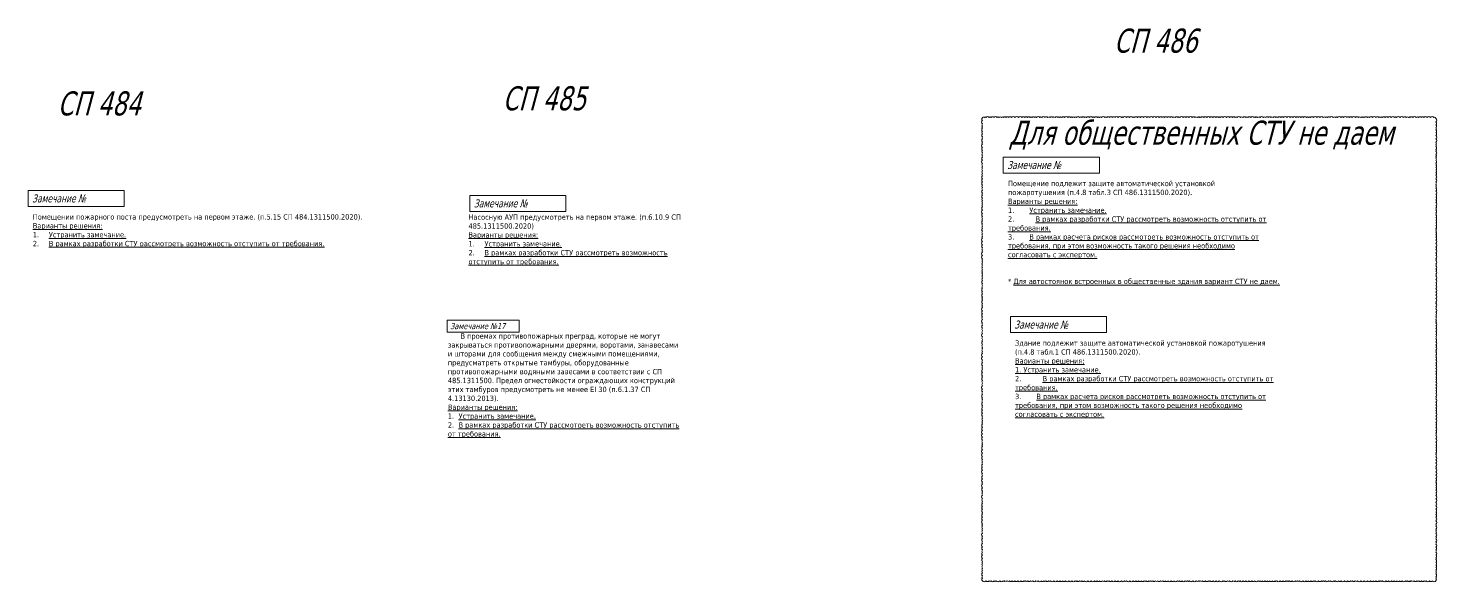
# Model space of a CAD drawing. Header units: millimetres. Extents: x -204396 to 1997851, y -2958255 to 237418.
# Drawn here: x 1251433 to 1409836, y -143008 to -80759 of the extents above; entities that cross this region are included whole.
import ezdxf

# ---------------------------------------------------------------- set-up
doc = ezdxf.new("R2010")
doc.units = ezdxf.units.MM
doc.layers.add('экспертиза', color=1, linetype='Continuous', lineweight=0)
doc.layers.add('экспертиза ДУ', color=1, linetype='Continuous', lineweight=0)
doc.styles.add('ЭКСПЕРТИЗА', font='tahoma.ttf')

msp = doc.modelspace()

# ---------------------------------------------------------------- linework, layer by layer
at = {"layer": 'экспертиза'}
msp.add_lwpolyline([(1409732, -142902, 0.5205671), (1409732, -142673, 0.5205671), (1409732, -142444, 0.5205671), (1409732, -142128, 0.5205671), (1409732, -141882, 0.5205671), (1409732, -141658, 0.5205671), (1409732, -141392, 0.5205671), (1409732, -141108, 0.5205671), (1409732, -140818, 0.5205671), (1409732, -140515, 0.5205671), (1409732, -140286, 0.5205671), (1409732, -140003, 0.5205671), (1409732, -139658, 0.5205671), (1409732, -139412, 0.5205671), (1409732, -139118, 0.5205671), (1409732, -138759, 0.5205671), (1409732, -138519, 0.5205671), (1409732, -138158, 0.5205671), (1409732, -137917, 0.5205671), (1409732, -137564, 0.5205671), (1409732, -137331, 0.5205671), (1409732, -137098, 0.5205671), (1409732, -136748, 0.5205671), (1409732, -136533, 0.5205671), (1409732, -136141, 0.5205671), (1409732, -135749, 0.5205671), (1409732, -135427, 0.5205671), (1409732, -135152, 0.5205671), (1409732, -134834, 0.5205671), (1409732, -134448, 0.5205671), (1409732, -134075, 0.5205671), (1409732, -133677, 0.5205671), (1409732, -133289, 0.5205671), (1409732, -133033, 0.5205671), (1409732, -132687, 0.5205671), (1409732, -132426, 0.5205671), (1409732, -132171, 0.5205671), (1409732, -131893, 0.5205671), (1409732, -131685, 0.5205671), (1409732, -131402, 0.5205671), (1409732, -131008, 0.5205671), (1409732, -130654, 0.5205671), (1409732, -130260, 0.5205671), (1409732, -130028, 0.5205671), (1409732, -129638, 0.5205671), (1409732, -129292, 0.5205671), (1409732, -128955, 0.5205671), (1409732, -128709, 0.5205671), (1409732, -128499, 0.5205671), (1409732, -128178, 0.5205671), (1409732, -127920, 0.5205671), (1409732, -127619, 0.5205671), (1409732, -127300, 0.5205671), (1409732, -126904, 0.5205671), (1409732, -126547, 0.5205671), (1409732, -126296, 0.5205671), (1409732, -126007, 0.5205671), (1409732, -125651, 0.5205671), (1409732, -125378, 0.5205671), (1409732, -125102, 0.5205671), (1409732, -124725, 0.5205671), (1409732, -124384, 0.5205671), (1409732, -124016, 0.5205671), (1409732, -123747, 0.5205671), (1409732, -123458, 0.5205671), (1409732, -123091, 0.5205671), (1409732, -122817, 0.5205671), (1409732, -122427, 0.5205671), (1409732, -122177, 0.5205671), (1409732, -121813, 0.5205671), (1409732, -121517, 0.5205671), (1409732, -121196, 0.5205671), (1409732, -120845, 0.5205671), (1409732, -120507, 0.5205671), (1409732, -120228, 0.5205671), (1409732, -119974, 0.5205671), (1409732, -119654, 0.5205671), (1409732, -119361, 0.5205671), (1409732, -119020, 0.5205671), (1409732, -118681, 0.5205671), (1409732, -118385, 0.5205671), (1409732, -118049, 0.5205671), (1409732, -117754, 0.5205671), (1409732, -117522, 0.5205671), (1409732, -117201, 0.5205671), (1409732, -116979, 0.5205671), (1409732, -116640, 0.5205671), (1409732, -116378, 0.5205671), (1409732, -116023, 0.5205671), (1409732, -115695, 0.5205671), (1409732, -115443, 0.5205671), (1409732, -115189, 0.5205671), (1409732, -114861, 0.5205671), (1409732, -114520, 0.5205671), (1409732, -114258, 0.5205671), (1409732, -113906, 0.5205671), (1409732, -113690, 0.5205671), (1409732, -113460, 0.5205671), (1409732, -113207, 0.5205671), (1409732, -112968, 0.5205671), (1409732, -112694, 0.5205671), (1409732, -112297, 0.5205671), (1409732, -112062, 0.5205671), (1409732, -111729, 0.5205671), (1409732, -111525, 0.5205671), (1409732, -111148, 0.5205671), (1409732, -110778, 0.5205671), (1409732, -110433, 0.5205671), (1409732, -110046, 0.5205671), (1409732, -109667, 0.5205671), (1409732, -109385, 0.5205671), (1409732, -109025, 0.5205671), (1409732, -108650, 0.5205671), (1409732, -108421, 0.5205671), (1409732, -108087, 0.5205671), (1409732, -107829, 0.5205671), (1409732, -107480, 0.5205671), (1409732, -107251, 0.5205671), (1409732, -106857, 0.5205671), (1409732, -106646, 0.5205671), (1409732, -106296, 0.5205671), (1409732, -106015, 0.5205671), (1409732, -105634, 0.5205671), (1409732, -105346, 0.5205671), (1409732, -104954, 0.5205671), (1409732, -104578, 0.5205671), (1409732, -104253, 0.5205671), (1409732, -103956, 0.5205671), (1409732, -103695, 0.5205671), (1409732, -103473, 0.5205671), (1409732, -103270, 0.5205671), (1409732, -102972, 0.5205671), (1409732, -102668, 0.5205671), (1409732, -102371, 0.5205671), (1409732, -102059, 0.5205671), (1409732, -101747, 0.5205671), (1409732, -101522, 0.5205671), (1409732, -101220, 0.5205671), (1409732, -100992, 0.5205671), (1409732, -100727, 0.5205671), (1409732, -100354, 0.5205671), (1409732, -100052, 0.5205671), (1409732, -99737, 0.5205671), (1409732, -99443, 0.5205671), (1409732, -99090, 0.5205671), (1409732, -98760, 0.5205671), (1409732, -98528, 0.5205671), (1409732, -98279, 0.5205671), (1409732, -98033, 0.5205671), (1409732, -97690, 0.5205671), (1409732, -97295, 0.5205671), (1409732, -96976, 0.5205671), (1409732, -96713, 0.5205671), (1409732, -96415, 0.5205671), (1409732, -96147, 0.5205671), (1409732, -95939, 0.5205671), (1409732, -95621, 0.5205671), (1409732, -95371, 0.5205671), (1409732, -95170, 0.5205671), (1409732, -94955, 0.5205671), (1409732, -94611, 0.5205671), (1409732, -94383, 0.5205671), (1409732, -94060, 0.5205671), (1409732, -93845, 0.5205671), (1409732, -93596, 0.5205671), (1409732, -93203, 0.5205671), (1409732, -92812, 0.5205671), (1409732, -92506, 0.5205671), (1409732, -92184, 0.5205671), (1409732, -91938, 0.5205671), (1409732, -91637, 0.5205671), (1409732, -91315, 0.5205671), (1409732, -90919, 0.5205671), (1409489, -90797, 0.5205671), (1409110, -90797, 0.5205671), (1408734, -90797, 0.5205671), (1408367, -90797, 0.5205671), (1408092, -90797, 0.5205671), (1407760, -90797, 0.5205671), (1407528, -90797, 0.5205671), (1407144, -90797, 0.5205671), (1406852, -90797, 0.5205671), (1406649, -90797, 0.5205671), (1406387, -90797, 0.5205671), (1406072, -90797, 0.5205671), (1405706, -90797, 0.5205671), (1405308, -90797, 0.5205671), (1405102, -90797, 0.5205671), (1404715, -90797, 0.5205671), (1404346, -90797, 0.5205671), (1404026, -90797, 0.5205671), (1403755, -90797, 0.5205671), (1403536, -90797, 0.5205671), (1403300, -90797, 0.5205671), (1403004, -90797, 0.5205671), (1402609, -90797, 0.5205671), (1402265, -90797, 0.5205671), (1402045, -90797, 0.5205671), (1401722, -90797, 0.5205671), (1401503, -90797, 0.5205671), (1401273, -90797, 0.5205671), (1401024, -90797, 0.5205671), (1400707, -90797, 0.5205671), (1400322, -90797, 0.5205671), (1400020, -90797, 0.5205671), (1399739, -90797, 0.5205671), (1399347, -90797, 0.5205671), (1399048, -90797, 0.5205671), (1398660, -90797, 0.5205671), (1398453, -90797, 0.5205671), (1398197, -90797, 0.5205671), (1397811, -90797, 0.5205671), (1397543, -90797, 0.5205671), (1397326, -90797, 0.5205671), (1397071, -90797, 0.5205671), (1396698, -90797, 0.5205671), (1396341, -90797, 0.5205671), (1395962, -90797, 0.5205671), (1395622, -90797, 0.5205671), (1395394, -90797, 0.5205671), (1395184, -90797, 0.5205671), (1394836, -90797, 0.5205671), (1394546, -90797, 0.5205671), (1394260, -90797, 0.5205671), (1393987, -90797, 0.5205671), (1393645, -90797, 0.5205671), (1393360, -90797, 0.5205671), (1392964, -90797, 0.5205671), (1392601, -90797, 0.5205671), (1392286, -90797, 0.5205671), (1391948, -90797, 0.5205671), (1391736, -90797, 0.5205671), (1391421, -90797, 0.5205671), (1391161, -90797, 0.5205671), (1390877, -90797, 0.5205671), (1390598, -90797, 0.5205671), (1390331, -90797, 0.5205671), (1389967, -90797, 0.5205671), (1389712, -90797, 0.5205671), (1389498, -90797, 0.5205671), (1389283, -90797, 0.5205671), (1388908, -90797, 0.5205671), (1388599, -90797, 0.5205671), (1388349, -90797, 0.5205671), (1388015, -90797, 0.5205671), (1387758, -90797, 0.5205671), (1387385, -90797, 0.5205671), (1387144, -90797, 0.5205671), (1386871, -90797, 0.5205671), (1386533, -90797, 0.5205671), (1386191, -90797, 0.5205671), (1385816, -90797, 0.5205671), (1385483, -90797, 0.5205671), (1385279, -90797, 0.5205671), (1384976, -90797, 0.5205671), (1384637, -90797, 0.5205671), (1384317, -90797, 0.5205671), (1383969, -90797, 0.5205671), (1383634, -90797, 0.5205671), (1383299, -90797, 0.5205671), (1383095, -90797, 0.5205671), (1382868, -90797, 0.5205671), (1382622, -90797, 0.5205671), (1382319, -90797, 0.5205671), (1381941, -90797, 0.5205671), (1381610, -90797, 0.5205671), (1381318, -90797, 0.5205671), (1380936, -90797, 0.5205671), (1380734, -90797, 0.5205671), (1380395, -90797, 0.5205671), (1380148, -90797, 0.5205671), (1379821, -90797, 0.5205671), (1379541, -90797, 0.5205671), (1379207, -90797, 0.5205671), (1378932, -90797, 0.5205671), (1378612, -90797, 0.5205671), (1378265, -90797, 0.5205671), (1377900, -90797, 0.5205671), (1377543, -90797, 0.5205671), (1377233, -90797, 0.5205671), (1376854, -90797, 0.5205671), (1376506, -90797, 0.5205671), (1376170, -90797, 0.5205671), (1375863, -90797, 0.5205671), (1375636, -90797, 0.5205671), (1375269, -90797, 0.5205671), (1374941, -90797, 0.5205671), (1374575, -90797, 0.5205671), (1374369, -90797, 0.5205671), (1374008, -90797, 0.5205671), (1373636, -90797, 0.5205671), (1373351, -90797, 0.5205671), (1373048, -90797, 0.5205671), (1372742, -90797, 0.5205671), (1372502, -90797, 0.5205671), (1372139, -90797, 0.5205671), (1371889, -90797, 0.5205671), (1371668, -90797, 0.5205671), (1371355, -90797, 0.5205671), (1371123, -90797, 0.5205671), (1370777, -90797, 0.5205671), (1370443, -90797, 0.5205671), (1370209, -90797, 0.5205671), (1369910, -90797, 0.5205671), (1369663, -90797, 0.5205671), (1369320, -90797, 0.5205671), (1369098, -90797, 0.5205671), (1368853, -90797, 0.5205671), (1368646, -90797, 0.5205671), (1368351, -90797, 0.5205671), (1367960, -90797, 0.5205671), (1367678, -90797, 0.5205671), (1367460, -90797, 0.5205671), (1367236, -90797, 0.5205671), (1366904, -90797, 0.5205671), (1366666, -90797, 0.5205671), (1366365, -90797, 0.5205671), (1366100, -90797, 0.5205671), (1365777, -90797, 0.5205671), (1365424, -90797, 0.5205671), (1365211, -90797, 0.5205671), (1364814, -90797, 0.5205671), (1364612, -90797, 0.5205671), (1364338, -90797, 0.5205671), (1364117, -90797, 0.5205671), (1363804, -90797, 0.5205671), (1363512, -90797, 0.5205671), (1363187, -90797, 0.5205671), (1362798, -90797, 0.5205671), (1362399, -90797, 0.5205671), (1362002, -90797, 0.5205671), (1361680, -90797, 0.5205671), (1361408, -90797, 0.5205671), (1361124, -90797, 0.5205671), (1360868, -90797, 0.5205671), (1360616, -90797, 0.5205671), (1360408, -90797, 0.5205671), (1360036, -90797, 0.5205671), (1359740, -90797, 0.5205671), (1359508, -90797, 0.5205671), (1359164, -90797, 0.5205671), (1358956, -90797, 0.5205671), (1358749, -90827, 0.5205671), (1358749, -91143, 0.5205671), (1358749, -91512, 0.5205671), (1358749, -91795, 0.5205671), (1358749, -92020, 0.5205671), (1358749, -92358, 0.5205671), (1358749, -92650, 0.5205671), (1358749, -92989, 0.5205671), (1358749, -93207, 0.5205671), (1358749, -93557, 0.5205671), (1358749, -93806, 0.5205671), (1358749, -94181, 0.5205671), (1358749, -94496, 0.5205671), (1358749, -94784, 0.5205671), (1358749, -95036, 0.5205671), (1358749, -95249, 0.5205671), (1358749, -95607, 0.5205671), (1358749, -95979, 0.5205671), (1358749, -96269, 0.5205671), (1358749, -96503, 0.5205671), (1358749, -96783, 0.5205671), (1358749, -97085, 0.5205671), (1358749, -97366, 0.5205671), (1358749, -97697, 0.5205671), (1358749, -98038, 0.5205671), (1358749, -98395, 0.5205671), (1358749, -98686, 0.5205671), (1358749, -98979, 0.5205671), (1358749, -99306, 0.5205671), (1358749, -99551, 0.5205671), (1358749, -99867, 0.5205671), (1358749, -100141, 0.5205671), (1358749, -100386, 0.5205671), (1358749, -100610, 0.5205671), (1358749, -100849, 0.5205671), (1358749, -101200, 0.5205671), (1358749, -101589, 0.5205671), (1358749, -101923, 0.5205671), (1358749, -102190, 0.5205671), (1358749, -102424, 0.5205671), (1358749, -102755, 0.5205671), (1358749, -103014, 0.5205671), (1358749, -103270, 0.5205671), (1358749, -103591, 0.5205671), (1358749, -103871, 0.5205671), (1358749, -104138, 0.5205671), (1358749, -104363, 0.5205671), (1358749, -104740, 0.5205671), (1358749, -105114, 0.5205671), (1358749, -105461, 0.5205671), (1358749, -105737, 0.5205671), (1358749, -105942, 0.5205671), (1358749, -106318, 0.5205671), (1358749, -106693, 0.5205671), (1358749, -106901, 0.5205671), (1358749, -107125, 0.5205671), (1358749, -107419, 0.5205671), (1358749, -107666, 0.5205671), (1358749, -107917, 0.5205671), (1358749, -108204, 0.5205671), (1358749, -108429, 0.5205671), (1358749, -108632, 0.5205671), (1358749, -108848, 0.5205671), (1358749, -109116, 0.5205671), (1358749, -109452, 0.5205671), (1358749, -109730, 0.5205671), (1358749, -109998, 0.5205671), (1358749, -110358, 0.5205671), (1358749, -110636, 0.5205671), (1358749, -110948, 0.5205671), (1358749, -111173, 0.5205671), (1358749, -111373, 0.5205671), (1358749, -111732, 0.5205671), (1358749, -111972, 0.5205671), (1358749, -112175, 0.5205671), (1358749, -112547, 0.5205671), (1358749, -112893, 0.5205671), (1358749, -113203, 0.5205671), (1358749, -113499, 0.5205671), (1358749, -113881, 0.5205671), (1358749, -114137, 0.5205671), (1358749, -114486, 0.5205671), (1358749, -114789, 0.5205671), (1358749, -115087, 0.5205671), (1358749, -115467, 0.5205671), (1358749, -115771, 0.5205671), (1358749, -115990, 0.5205671), (1358749, -116305, 0.5205671), (1358749, -116608, 0.5205671), (1358749, -116818, 0.5205671), (1358749, -117094, 0.5205671), (1358749, -117334, 0.5205671), (1358749, -117715, 0.5205671), (1358749, -118096, 0.5205671), (1358749, -118365, 0.5205671), (1358749, -118732, 0.5205671), (1358749, -118954, 0.5205671), (1358749, -119157, 0.5205671), (1358749, -119484, 0.5205671), (1358749, -119830, 0.5205671), (1358749, -120061, 0.5205671), (1358749, -120370, 0.5205671), (1358749, -120669, 0.5205671), (1358749, -120964, 0.5205671), (1358749, -121343, 0.5205671), (1358749, -121650, 0.5205671), (1358749, -121948, 0.5205671), (1358749, -122311, 0.5205671), (1358749, -122559, 0.5205671), (1358749, -122828, 0.5205671), (1358749, -123183, 0.5205671), (1358749, -123394, 0.5205671), (1358749, -123699, 0.5205671), (1358749, -124029, 0.5205671), (1358749, -124387, 0.5205671), (1358749, -124589, 0.5205671), (1358749, -124860, 0.5205671), (1358749, -125067, 0.5205671), (1358749, -125276, 0.5205671), (1358749, -125643, 0.5205671), (1358749, -125979, 0.5205671), (1358749, -126366, 0.5205671), (1358749, -126753, 0.5205671), (1358749, -127097, 0.5205671), (1358749, -127365, 0.5205671), (1358749, -127577, 0.5205671), (1358749, -127803, 0.5205671), (1358749, -128165, 0.5205671), (1358749, -128555, 0.5205671), (1358749, -128937, 0.5205671), (1358749, -129255, 0.5205671), (1358749, -129510, 0.5205671), (1358749, -129773, 0.5205671), (1358749, -130096, 0.5205671), (1358749, -130446, 0.5205671), (1358749, -130829, 0.5205671), (1358749, -131079, 0.5205671), (1358749, -131412, 0.5205671), (1358749, -131786, 0.5205671), (1358749, -132028, 0.5205671), (1358749, -132425, 0.5205671), (1358749, -132781, 0.5205671), (1358749, -133001, 0.5205671), (1358749, -133257, 0.5205671), (1358749, -133655, 0.5205671), (1358749, -133959, 0.5205671), (1358749, -134215, 0.5205671), (1358749, -134531, 0.5205671), (1358749, -134839, 0.5205671), (1358749, -135196, 0.5205671), (1358749, -135402, 0.5205671), (1358749, -135747, 0.5205671), (1358749, -136091, 0.5205671), (1358749, -136471, 0.5205671), (1358749, -136704, 0.5205671), (1358749, -137001, 0.5205671), (1358749, -137242, 0.5205671), (1358749, -137525, 0.5205671), (1358749, -137900, 0.5205671), (1358749, -138144, 0.5205671), (1358749, -138455, 0.5205671), (1358749, -138710, 0.5205671), (1358749, -139083, 0.5205671), (1358749, -139420, 0.5205671), (1358749, -139696, 0.5205671), (1358749, -140001, 0.5205671), (1358749, -140372, 0.5205671), (1358749, -140703, 0.5205671), (1358749, -140919, 0.5205671), (1358749, -141164, 0.5205671), (1358749, -141461, 0.5205671), (1358749, -141720, 0.5205671), (1358749, -142009, 0.5205671), (1358749, -142344, 0.5205671), (1358749, -142588, 0.5205671), (1358749, -142902, 0.5205671), (1359145, -142902, 0.5205671), (1359481, -142902, 0.5205671), (1359729, -142902, 0.5205671), (1360071, -142902, 0.5205671), (1360300, -142902, 0.5205671), (1360685, -142902, 0.5205671), (1361056, -142902, 0.5205671), (1361277, -142902, 0.5205671), (1361536, -142902, 0.5205671), (1361781, -142902, 0.5205671), (1362076, -142902, 0.5205671), (1362382, -142902, 0.5205671), (1362716, -142902, 0.5205671), (1363055, -142902, 0.5205671), (1363386, -142902, 0.5205671), (1363600, -142902, 0.5205671), (1363836, -142902, 0.5205671), (1364151, -142902, 0.5205671), (1364410, -142902, 0.5205671), (1364757, -142902, 0.5205671), (1365006, -142902, 0.5205671), (1365370, -142902, 0.5205671), (1365658, -142902, 0.5205671), (1365877, -142902, 0.5205671), (1366171, -142902, 0.5205671), (1366399, -142902, 0.5205671), (1366763, -142902, 0.5205671), (1367138, -142902, 0.5205671), (1367436, -142902, 0.5205671), (1367767, -142902, 0.5205671), (1368075, -142902, 0.5205671), (1368460, -142902, 0.5205671), (1368805, -142902, 0.5205671), (1369155, -142902, 0.5205671), (1369368, -142902, 0.5205671), (1369657, -142902, 0.5205671), (1369915, -142902, 0.5205671), (1370193, -142902, 0.5205671), (1370584, -142902, 0.5205671), (1370961, -142902, 0.5205671), (1371352, -142902, 0.5205671), (1371646, -142902, 0.5205671), (1371932, -142902, 0.5205671), (1372213, -142902, 0.5205671), (1372476, -142902, 0.5205671), (1372757, -142902, 0.5205671), (1373001, -142902, 0.5205671), (1373278, -142902, 0.5205671), (1373677, -142902, 0.5205671), (1373992, -142902, 0.5205671), (1374362, -142902, 0.5205671), (1374710, -142902, 0.5205671), (1374955, -142902, 0.5205671), (1375319, -142902, 0.5205671), (1375675, -142902, 0.5205671), (1376001, -142902, 0.5205671), (1376292, -142902, 0.5205671), (1376615, -142902, 0.5205671), (1376919, -142902, 0.5205671), (1377169, -142902, 0.5205671), (1377454, -142902, 0.5205671), (1377675, -142902, 0.5205671), (1377901, -142902, 0.5205671), (1378180, -142902, 0.5205671), (1378445, -142902, 0.5205671), (1378770, -142902, 0.5205671), (1379033, -142902, 0.5205671), (1379308, -142902, 0.5205671), (1379602, -142902, 0.5205671), (1379980, -142902, 0.5205671), (1380271, -142902, 0.5205671), (1380667, -142902, 0.5205671), (1380903, -142902, 0.5205671), (1381199, -142902, 0.5205671), (1381550, -142902, 0.5205671), (1381789, -142902, 0.5205671), (1382016, -142902, 0.5205671), (1382382, -142902, 0.5205671), (1382774, -142902, 0.5205671), (1383018, -142902, 0.5205671), (1383232, -142902, 0.5205671), (1383494, -142902, 0.5205671), (1383826, -142902, 0.5205671), (1384138, -142902, 0.5205671), (1384343, -142902, 0.5205671), (1384669, -142902, 0.5205671), (1385032, -142902, 0.5205671), (1385374, -142902, 0.5205671), (1385764, -142902, 0.5205671), (1385989, -142902, 0.5205671), (1386266, -142902, 0.5205671), (1386525, -142902, 0.5205671), (1386908, -142902, 0.5205671), (1387149, -142902, 0.5205671), (1387493, -142902, 0.5205671), (1387705, -142902, 0.5205671), (1388065, -142902, 0.5205671), (1388363, -142902, 0.5205671), (1388704, -142902, 0.5205671), (1389025, -142902, 0.5205671), (1389348, -142902, 0.5205671), (1389732, -142902, 0.5205671), (1389954, -142902, 0.5205671), (1390224, -142902, 0.5205671), (1390492, -142902, 0.5205671), (1390766, -142902, 0.5205671), (1391033, -142902, 0.5205671), (1391337, -142902, 0.5205671), (1391641, -142902, 0.5205671), (1391847, -142902, 0.5205671), (1392233, -142902, 0.5205671), (1392567, -142902, 0.5205671), (1392843, -142902, 0.5205671), (1393064, -142902, 0.5205671), (1393269, -142902, 0.5205671), (1393579, -142902, 0.5205671), (1393936, -142902, 0.5205671), (1394163, -142902, 0.5205671), (1394389, -142902, 0.5205671), (1394750, -142902, 0.5205671), (1395108, -142902, 0.5205671), (1395396, -142902, 0.5205671), (1395669, -142902, 0.5205671), (1395945, -142902, 0.5205671), (1396161, -142902, 0.5205671), (1396542, -142902, 0.5205671), (1396880, -142902, 0.5205671), (1397084, -142902, 0.5205671), (1397303, -142902, 0.5205671), (1397662, -142902, 0.5205671), (1397883, -142902, 0.5205671), (1398238, -142902, 0.5205671), (1398446, -142902, 0.5205671), (1398799, -142902, 0.5205671), (1399066, -142902, 0.5205671), (1399464, -142902, 0.5205671), (1399808, -142902, 0.5205671), (1400120, -142902, 0.5205671), (1400357, -142902, 0.5205671), (1400664, -142902, 0.5205671), (1400919, -142902, 0.5205671), (1401289, -142902, 0.5205671), (1401658, -142902, 0.5205671), (1402030, -142902, 0.5205671), (1402391, -142902, 0.5205671), (1402701, -142902, 0.5205671), (1402980, -142902, 0.5205671), (1403306, -142902, 0.5205671), (1403508, -142902, 0.5205671), (1403710, -142902, 0.5205671), (1404106, -142902, 0.5205671), (1404391, -142902, 0.5205671), (1404730, -142902, 0.5205671), (1405052, -142902, 0.5205671), (1405368, -142902, 0.5205671), (1405653, -142902, 0.5205671), (1405936, -142902, 0.5205671), (1406325, -142902, 0.5205671), (1406540, -142902, 0.5205671), (1406822, -142902, 0.5205671), (1407030, -142902, 0.5205671), (1407289, -142902, 0.5205671), (1407595, -142902, 0.5205671), (1407807, -142902, 0.5205671), (1408105, -142902, 0.5205671), (1408399, -142902, 0.5205671), (1408642, -142902, 0.5205671), (1409025, -142902, 0.5205671), (1409326, -142902, 0.5205671)], format="xyb", close=True, dxfattribs=at)
at = {"layer": 'экспертиза', "lineweight": 0}
for points in [[(1361088, -95244), (1371888, -95244), (1371888, -97044), (1361088, -97044), (1361088, -95244)], [(1251433, -98999), (1262233, -98999), (1262233, -100799), (1251433, -100799), (1251433, -98999)], [(1298547, -113588), (1306647, -113588), (1306647, -114938), (1298547, -114938), (1298547, -113588)]]:
    msp.add_lwpolyline(points, dxfattribs=at)
at = {"layer": 'экспертиза', "lineweight": 0, "transparency": 33554687}
msp.add_lwpolyline([(1301102, -99558), (1311902, -99558), (1311902, -101358), (1301102, -101358), (1301102, -99558)], dxfattribs=at)
at = {"layer": 'экспертиза', "color": 1, "lineweight": 0}
msp.add_lwpolyline([(1361879, -113185), (1372679, -113185), (1372679, -114985), (1361879, -114985), (1361879, -113185)], dxfattribs=at)

# ---------------------------------------------------------------- texts
at = {"layer": 'экспертиза', "color": 2, "lineweight": 0, "style": 'ЭКСПЕРТИЗА', "oblique": 14.99998, "width": 0.8}
for s, p in [('СП 486', (1373523, -83508)), ('СП 484', (1254728, -90567)), ('СП 485', (1304781, -89989))]:
    msp.add_text(s, height=2700, dxfattribs=at).set_placement(p)
at = {"layer": 'экспертиза', "lineweight": 0, "style": 'ЭКСПЕРТИЗА', "oblique": 14.99998, "width": 0.8}
for p in [(1361538, -96594), (1251883, -100349)]:
    msp.add_text('Замечание №', height=900, dxfattribs=at).set_placement(p)
at = {"layer": 'экспертиза', "lineweight": 0, "ltscale": 100, "transparency": 33554687, "style": 'ЭКСПЕРТИЗА', "oblique": 14.99998, "width": 0.8}
msp.add_text('Замечание №', height=900, dxfattribs=at).set_placement((1301552, -100908))
at = {"layer": 'экспертиза', "lineweight": 0, "ltscale": 100, "style": 'ЭКСПЕРТИЗА', "oblique": 14.99998, "width": 0.8}
msp.add_text('Замечание №17', height=675, dxfattribs=at).set_placement((1298884, -114600))
at = {"layer": 'экспертиза', "color": 1, "lineweight": 0, "style": 'ЭКСПЕРТИЗА', "oblique": 14.99998, "width": 0.8}
msp.add_text('Замечание №', height=900, dxfattribs=at).set_placement((1362329, -114535))
at = {"layer": 'экспертиза', "lineweight": 0, "ltscale": 100, "char_height": 600, "attachment_point": 1, "style": 'ЭКСПЕРТИЗА'}
for s, insert, width in [('Помещение подлежит защите автоматической установкой пожаротушения (п.4.8 табл.3 СП 486.1311500.2020).{\\C6;\\P\\LВарианты решения:\\P\\l1.^I\\LУстранить замечание.\\P\\l\\C2;2.^I\\~\\~ \\LВ рамках разработки СТУ рассмотреть возможность отступить от требования.\\P\\l3.^I\\LВ рамках расчета рисков рассмотреть возможность отступить от требования, при этом возможность такого решения необходимо согласовать с экспертом.\\P\\P\\P\\l*\\L Для автостоянок встроенных в общественные здания вариант СТУ не даем.}', (1361614, -97921), 28267.99), ('Насосную АУП предусмотреть на первом этаже. (п.6.10.9 СП 485.1311500.2020)\\P{\\L\\C6;Варианты решения: \\P\\pt1800;\\l1.^I\\LУстранить замечание.\\P\\l2.^I\\LВ рамках разработки СТУ рассмотреть возможность отступить от требования.}', (1300946, -101701), 25154.37), ('\\pi1417.5;В проемах противопожарных преград, которые не могут закрываться противопожарными дверями, воротами, занавесами и шторами для сообщения между смежными помещениями, предусматреть открытые тамбуры, оборудованные противопожарными водяными завесами в соответствии с СП 485.1311500. Предел огнестойкости ограждающих конструкций этих тамбуров предусмотреть не менее EI 30 (п.6.1.37 СП 4.13130.2013). \\P\\pi0,t1200;{\\L\\C6;Варианты решения:\\P\\l1.^I\\LУстранить замечание.\\P\\l2.^I\\LВ рамках разработки СТУ рассмотреть возможность отступить от требования.}', (1298631, -115070), 25338.67)]:
    msp.add_mtext(s, dxfattribs=dict(at, insert=insert, width=width))
at = {"layer": 'экспертиза', "lineweight": 0, "ltscale": 100, "transparency": 33554687, "insert": (1251958, -101676), "char_height": 600, "width": 35300.38, "attachment_point": 1, "style": 'ЭКСПЕРТИЗА'}
msp.add_mtext('\\pt1200;Помещении пожарного поста предусмотреть на первом этаже. (п.5.15 СП 484.1311500.2020).{\\L\\C6;\\PВарианты решения:\\P\\pt1800;\\l1.^I\\LУстранить замечание.\\P\\l2.^I\\LВ рамках разработки СТУ рассмотреть возможность отступить от требования.}', dxfattribs=at)
at = {"layer": 'экспертиза', "color": 1, "lineweight": 0, "ltscale": 100, "transparency": 33554687, "insert": (1362405, -115862), "char_height": 600, "width": 28267.99, "attachment_point": 1, "style": 'ЭКСПЕРТИЗА'}
msp.add_mtext('Здание подлежит защите автоматической установкой пожаротушения (п.4.8 табл.1 СП 486.1311500.2020).{\\C6;\\P\\LВарианты решения:\\P1. Устранить замечание.\\P\\l\\C2;2.^I\\~\\~ \\LВ рамках разработки СТУ рассмотреть возможность отступить от требования.\\P\\l3.^I\\LВ рамках расчета рисков рассмотреть возможность отступить от требования, при этом возможность такого решения необходимо согласовать с экспертом.}', dxfattribs=at)
at = {"layer": 'экспертиза ДУ', "color": 2, "lineweight": 0, "style": 'ЭКСПЕРТИЗА', "oblique": 14.99998, "width": 0.8}
msp.add_text('Для общественных СТУ не даем', height=2700, dxfattribs=at).set_placement((1361742, -93855))

doc.saveas('drawing.dxf')
